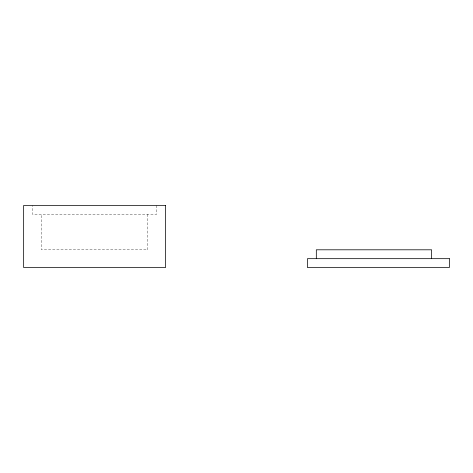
<?xml version="1.0" encoding="UTF-8"?>
<svg xmlns="http://www.w3.org/2000/svg" width="473" height="473" viewBox="0 0 473 473"><rect width="100%" height="100%" fill="white"/><g stroke="black" fill="none" stroke-linecap="round" stroke-linejoin="round"><path stroke-width="0.35" stroke-dasharray="2.37 1.77" d="M156.681 205.459L156.681 214.328L32.519 214.328L32.519 205.459M147.812 214.328L147.812 249.803L41.388 249.803L41.388 214.328"/><path stroke-width="0.71" d="M431.613 258.672L431.613 249.803L316.319 249.803L316.319 258.672M165.55 205.459L23.65 205.459L23.65 267.541L165.55 267.541L165.55 205.459M449.35 258.672L307.45 258.672L307.45 267.541L449.35 267.541L449.35 258.672"/></g></svg>
